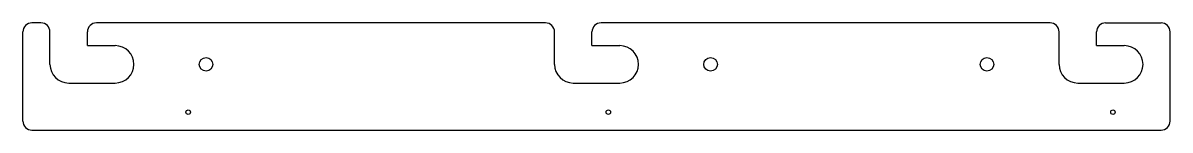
# Model space of a CAD drawing. Header units: inches. Extents: x 47.7 to 63.6, y 27.7 to 29.2.
import ezdxf

# ---------------------------------------------------------------- set-up
doc = ezdxf.new("R2010")
doc.units = ezdxf.units.IN
doc.header["$MEASUREMENT"] = 0
doc.layers.get('0').update_dxf_attribs({"lineweight": 25})

msp = doc.modelspace()

# ---------------------------------------------------------------- linework, layer by layer
for p, q in [((47.945, 29.222), (47.82, 29.222)), ((54.945, 29.222), (48.715, 29.222)), ((61.945, 29.222), (55.715, 29.222)), ((62.715, 29.222), (63.485, 29.222)), ((47.695, 27.856), (47.695, 29.097)), ((48.07, 28.646), (48.07, 29.097)), ((48.59, 28.906), (48.59, 29.097)), ((55.07, 28.646), (55.07, 29.097)), ((55.59, 28.906), (55.59, 29.097)), ((62.07, 28.646), (62.07, 29.097)), ((62.59, 28.906), (62.59, 29.097)), ((63.61, 27.856), (63.61, 29.097)), ((48.59, 28.906), (48.975, 28.906)), ((55.59, 28.906), (55.975, 28.906)), ((62.59, 28.906), (62.975, 28.906)), ((48.33, 28.386), (48.975, 28.386)), ((55.33, 28.386), (55.975, 28.386)), ((62.33, 28.386), (62.975, 28.386)), ((47.82, 27.731), (63.485, 27.731))]:
    msp.add_line(p, q)
for centre, radius in [((50.235, 28.646), 0.095), ((57.235, 28.646), 0.095), ((61.07, 28.646), 0.095), ((49.988, 27.981), 0.031), ((55.817, 27.981), 0.031), ((62.817, 27.981), 0.031)]:
    msp.add_circle(centre, radius)
for centre, radius, start, end in [((47.82, 29.097), 0.125, 90, 180), ((47.945, 29.097), 0.125, 0, 90), ((48.715, 29.097), 0.125, 90, 180), ((54.945, 29.097), 0.125, 0, 90), ((55.715, 29.097), 0.125, 90, 180), ((61.945, 29.097), 0.125, 0, 90), ((62.715, 29.097), 0.125, 90, 180), ((63.485, 29.097), 0.125, 0, 90), ((48.975, 28.646), 0.26, 270, 90), ((55.975, 28.646), 0.26, 270, 90), ((62.975, 28.646), 0.26, 270, 90), ((48.33, 28.646), 0.26, 180, 270), ((55.33, 28.646), 0.26, 180, 270), ((62.33, 28.646), 0.26, 180, 270), ((47.82, 27.856), 0.125, 180, 270), ((63.485, 27.856), 0.125, 270, 0)]:
    msp.add_arc(centre, radius, start, end)

doc.saveas('drawing.dxf')
